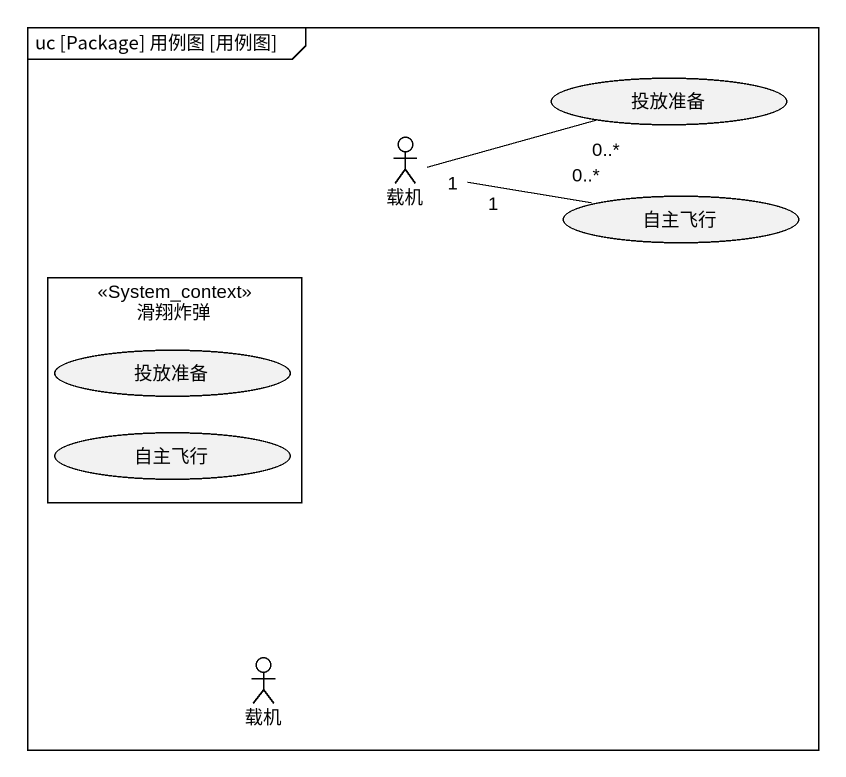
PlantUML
@startuml
mainframe uc [Package] 用例图 [用例图]
usecase 投放准备
actor 载机
usecase 自主飞行
rectangle 滑翔炸弹 <<System_context>> {
  usecase "投放准备" as 投放准备_2
  usecase "自主飞行" as 自主飞行_2
}
actor "载机" as 载机_2
载机 "1" -right- "0..*" 投放准备
载机 "1" -right- "0..*" 自主飞行
@enduml
